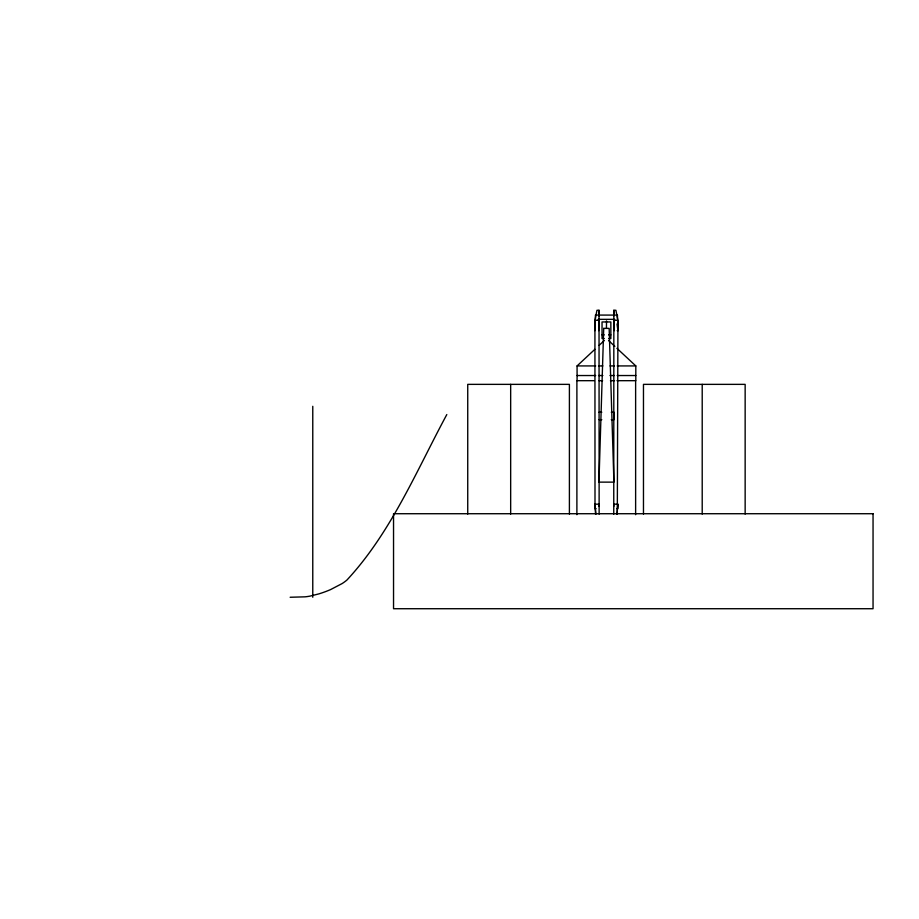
<?xml version="1.0" encoding="UTF-8"?>
<svg xmlns="http://www.w3.org/2000/svg" width="919" height="919" viewBox="0 0 919 919"><rect width="100%" height="100%" fill="white"/><g stroke="black" fill="none" stroke-linecap="round" stroke-linejoin="round"><path stroke-width="1.38" d="M599.119 506.415L599.119 504.186L595.007 504.186L595.558 514.169M599.027 315.941L599.027 310.277L596.971 310.277L594.926 320.294L594.926 330.668M613.754 514.135L613.846 310.277L615.902 310.277L617.947 320.294L617.947 330.668L617.177 330.668M606.437 328.382L606.529 320.938M616.959 514.135L617.867 504.186L613.754 504.186L613.754 506.415M617.315 514.169L617.947 320.294L613.846 320.294L614.351 330.668M446.806 414.561C416.41 470.976 390.977 532.629 346.888 580.084A49.04 49.04 0 0 1 342.109 583.576L330.564 589.596A110.223 110.223 0 0 1 318.847 593.892L310.105 596.098A58.207 58.207 0 0 1 305.039 596.833L290.14 597.258M577.075 380.684L577.075 365.923L594.903 349.3M599.096 345.395L604.346 340.501M598.177 319.341L614.696 319.341M598.786 330.668L599.039 320.294L594.926 320.294L595.007 508.644L596.04 508.644M602.037 334.872L604.231 334.872M608.642 334.872L610.848 334.872M604.231 338.548L602.037 338.548L602.037 321.949L610.848 321.949L610.848 338.525L608.642 338.548M577.075 365.923L595.696 365.923M598.556 365.923L602.853 365.923M610.021 365.923L614.317 365.923M617.177 365.923L635.81 365.923L635.81 380.684M577.075 375.538L595.696 375.538M598.556 375.538L602.853 375.538M610.021 375.538L614.317 375.538M617.177 375.538L635.81 375.538M594.053 380.684L576.891 380.684L576.891 514.686M599.004 380.684L602.588 380.684M610.434 380.684L614.524 380.684M616.959 380.684L635.626 380.684L635.626 514.686M599.073 412.229L601.784 412.24M611.273 412.24L613.984 412.229L613.972 419.684L611.261 419.684M599.085 419.661L601.796 419.684M617.097 508.644L617.867 508.644L617.867 504.186M608.539 340.501L614.834 346.371M616.925 348.324L635.81 365.923M617.017 323.97L617.947 330.668M595.007 504.186L595.914 514.135M599.027 310.277L599.131 514.135M745.148 514.077L745.148 384.36L643.472 384.36L643.472 514.077M702.208 384.36L702.208 514.077M617.453 319.341L617.453 315.091L595.432 315.079L595.432 319.341M613.846 310.277L613.846 315.941M569.401 514.077L569.401 384.36L467.737 384.36L467.737 514.077M510.665 384.36L510.665 514.077M312.77 406.313L312.77 597.258M603.714 328.382L598.947 482.13L613.926 482.13L609.159 328.382L603.726 328.382M873.05 513.721L393.539 513.721L393.539 608.723L873.05 608.723L873.05 513.721"/></g></svg>
